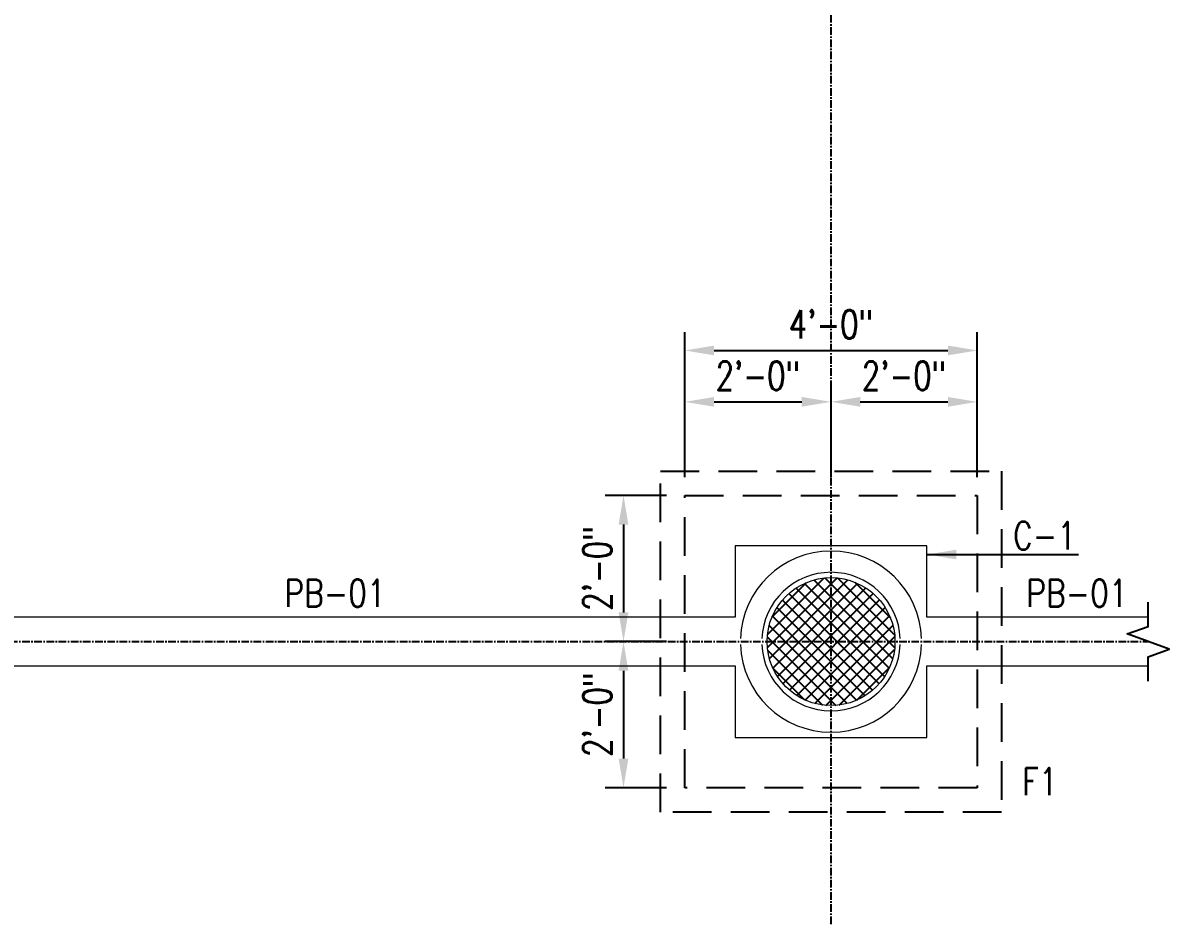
# Model space of a CAD drawing. Header units: inches. Extents: x 295786 to 300745, y 68261 to 70432.
# Drawn here: x 299175.5 to 299363.6, y 69142 to 69290 of the extents above; entities that cross this region are included whole.
import ezdxf

# ---------------------------------------------------------------- set-up
doc = ezdxf.new("R2010")
doc.units = ezdxf.units.IN
doc.header["$MEASUREMENT"] = 0
doc.linetypes.add('CENTER', pattern=[2, 1.25, -0.25, 0.25, -0.25])
doc.linetypes.add('HIDDEN', pattern=[9.525, 6.35, -3.175])
for name, color, linetype in [('A-TYP-BEAM', 3, 'Continuous'), ('A-TYP-BEAM TEXT', 2, 'Continuous'), ('A-TYP-DIM', 1, 'Continuous'), ('arch-elevation-1', 2, 'Continuous'), ('arch-elevation-2', 52, 'Continuous'), ('FOOTING', 4, 'Continuous'), ('GRID', 8, 'Continuous'), ('LAYER5', 5, 'Continuous')]:
    doc.layers.add(name, color=color, linetype=linetype)
doc.styles.add('rizwan', font='romans.shx', dxfattribs={"width": 0.75})
doc.styles.add('STYLE4', font='romans.shx')
doc.dimstyles.new('STYLE-64', dxfattribs={"dimscale": 64, "dimtxt": 0.09375, "dimasz": 0.09375, "dimexe": 0.0625, "dimexo": 0.0625, "dimgap": 0.03125, "dimtad": 1, "dimzin": 3, "dimdsep": 46, "dimlunit": 4, "dimtxsty": 'rizwan', "dimcen": 0.125, "dimdle": 4, "dimclrd": 1, "dimclre": 1, "dimclrt": 2, "dimadec": 0, "dimazin": 0, "dimtfac": 0.5, "dimtix": 1, "dimtmove": 2, "dimatfit": 3, "dimfxl": 0, "dimfrac": 1, "dimtolj": 1, "dimtzin": 3, "dimarcsym": 0})

# ---------------------------------------------------------------- blocks, each defined once
blk = doc.blocks.new('*D155')
at = {"layer": 'A-TYP-DIM', "color": 1, "lineweight": -2, "ltscale": 1.5, "transparency": 16777216}
for p, q in [((299284.14, 69215.41), (299284.14, 69230.77)), ((299308.14, 69215.41), (299308.14, 69230.77)), ((299288.94, 69227.77), (299303.34, 69227.77))]:
    blk.add_line(p, q, dxfattribs=at)
at = {"layer": 'A-TYP-DIM', "color": 1, "ltscale": 1.5, "transparency": 16777216}
for points in [[(299288.94, 69228.57), (299288.94, 69226.97), (299284.14, 69227.77)], [(299303.34, 69228.57), (299303.34, 69226.97), (299308.14, 69227.77)]]:
    blk.add_solid(points, dxfattribs=at)
at = {"layer": 'Defpoints', "color": 0, "ltscale": 1.5, "transparency": 16777216}
for p in [(299308.14, 69227.77), (299284.14, 69212.41), (299308.14, 69212.41)]:
    blk.add_point(p, dxfattribs=at)
at = {"layer": 'A-TYP-DIM', "color": 2, "ltscale": 1.5, "transparency": 16777216, "insert": (299296.14, 69232.06), "char_height": 4.688, "attachment_point": 5, "style": 'rizwan'}
blk.add_mtext('\\A1;2\'-0"', dxfattribs=at)
blk = doc.blocks.new('*D156')
at = {"layer": 'A-TYP-DIM', "color": 1, "lineweight": -2, "ltscale": 1.5, "transparency": 16777216}
for p, q in [((299308.14, 69215.41), (299308.14, 69230.77)), ((299332.14, 69215.41), (299332.14, 69230.77)), ((299312.94, 69227.77), (299327.34, 69227.77))]:
    blk.add_line(p, q, dxfattribs=at)
at = {"layer": 'A-TYP-DIM', "color": 1, "ltscale": 1.5, "transparency": 16777216}
for points in [[(299312.94, 69228.57), (299312.94, 69226.97), (299308.14, 69227.77)], [(299327.34, 69228.57), (299327.34, 69226.97), (299332.14, 69227.77)]]:
    blk.add_solid(points, dxfattribs=at)
at = {"layer": 'Defpoints', "color": 0, "ltscale": 1.5, "transparency": 16777216}
for p in [(299332.14, 69227.77), (299308.14, 69212.41), (299332.14, 69212.41)]:
    blk.add_point(p, dxfattribs=at)
at = {"layer": 'A-TYP-DIM', "color": 2, "ltscale": 1.5, "transparency": 16777216, "insert": (299320.14, 69232.06), "char_height": 4.688, "attachment_point": 5, "style": 'rizwan'}
blk.add_mtext('\\A1;2\'-0"', dxfattribs=at)
blk = doc.blocks.new('*D157')
at = {"layer": 'A-TYP-DIM', "color": 1, "lineweight": -2, "ltscale": 1.5, "transparency": 16777216}
for p, q in [((299284.14, 69215.41), (299284.14, 69239.21)), ((299332.14, 69215.41), (299332.14, 69239.21)), ((299288.94, 69236.21), (299327.34, 69236.21))]:
    blk.add_line(p, q, dxfattribs=at)
at = {"layer": 'A-TYP-DIM', "color": 1, "ltscale": 1.5, "transparency": 16777216}
for points in [[(299288.94, 69237.01), (299288.94, 69235.41), (299284.14, 69236.21)], [(299327.34, 69237.01), (299327.34, 69235.41), (299332.14, 69236.21)]]:
    blk.add_solid(points, dxfattribs=at)
at = {"layer": 'Defpoints', "color": 0, "ltscale": 1.5, "transparency": 16777216}
for p in [(299332.14, 69236.21), (299284.14, 69212.41), (299332.14, 69212.41)]:
    blk.add_point(p, dxfattribs=at)
at = {"layer": 'A-TYP-DIM', "color": 2, "ltscale": 1.5, "transparency": 16777216, "insert": (299308.14, 69240.5), "char_height": 4.688, "attachment_point": 5, "style": 'rizwan'}
blk.add_mtext('\\A1;4\'-0"', dxfattribs=at)
blk = doc.blocks.new('*D158')
at = {"layer": 'A-TYP-DIM', "color": 1, "lineweight": -2, "ltscale": 1.5, "transparency": 16777216}
for p, q in [((299281.14, 69212.41), (299271.07, 69212.41)), ((299274.07, 69207.61), (299274.07, 69193.21)), ((299281.14, 69188.41), (299271.07, 69188.41))]:
    blk.add_line(p, q, dxfattribs=at)
at = {"layer": 'A-TYP-DIM', "color": 1, "ltscale": 1.5, "transparency": 16777216}
for points in [[(299273.27, 69207.61), (299274.87, 69207.61), (299274.07, 69212.41)], [(299273.27, 69193.21), (299274.87, 69193.21), (299274.07, 69188.41)]]:
    blk.add_solid(points, dxfattribs=at)
at = {"layer": 'Defpoints', "color": 0, "ltscale": 1.5, "transparency": 16777216}
for p in [(299284.14, 69212.41), (299274.07, 69188.41), (299284.14, 69188.41)]:
    blk.add_point(p, dxfattribs=at)
at = {"layer": 'A-TYP-DIM', "color": 2, "ltscale": 1.5, "transparency": 16777216, "insert": (299269.78, 69200.41), "char_height": 4.688, "attachment_point": 5, "rotation": 90, "style": 'rizwan'}
blk.add_mtext('\\A1;2\'-0"', dxfattribs=at)
blk = doc.blocks.new('*D159')
at = {"layer": 'A-TYP-DIM', "color": 1, "lineweight": -2, "ltscale": 1.5, "transparency": 16777216}
for p, q in [((299281.14, 69188.41), (299271.07, 69188.41)), ((299274.07, 69183.61), (299274.07, 69169.21)), ((299281.14, 69164.41), (299271.07, 69164.41))]:
    blk.add_line(p, q, dxfattribs=at)
at = {"layer": 'A-TYP-DIM', "color": 1, "ltscale": 1.5, "transparency": 16777216}
for points in [[(299273.27, 69183.61), (299274.87, 69183.61), (299274.07, 69188.41)], [(299273.27, 69169.21), (299274.87, 69169.21), (299274.07, 69164.41)]]:
    blk.add_solid(points, dxfattribs=at)
at = {"layer": 'Defpoints', "color": 0, "ltscale": 1.5, "transparency": 16777216}
for p in [(299284.14, 69188.41), (299274.07, 69164.41), (299284.14, 69164.41)]:
    blk.add_point(p, dxfattribs=at)
at = {"layer": 'A-TYP-DIM', "color": 2, "ltscale": 1.5, "transparency": 16777216, "insert": (299269.78, 69176.41), "char_height": 4.688, "attachment_point": 5, "rotation": 90, "style": 'rizwan'}
blk.add_mtext('\\A1;2\'-0"', dxfattribs=at)

msp = doc.modelspace()

# ---------------------------------------------------------------- hatches: boundary and pattern name
at = {"layer": 'arch-elevation-1'}
h = msp.add_hatch(dxfattribs=at)
h.set_pattern_fill('ANSI37', color=1, scale=12, style=0)
h.set_pattern_definition([(135, (1015268.5801, -300334.0296), (1.0606601718, 1.0606601718), []), (45, (1015268.5801, -300334.0296), (1.0606601718, -1.0606601718), [])])
edge = h.paths.add_edge_path()
edge.add_arc((299308.14307087, 69188.40527504), 10.5, 180, 540, ccw=False)

# ---------------------------------------------------------------- linework, layer by layer
at = {"layer": 'A-TYP-BEAM', "color": 1, "linetype": 'Continuous'}
msp.add_lwpolyline([(299360.20542653, 69181.90527504), (299360.20542653, 69185.90527504), (299363.6397733, 69187.15527504), (299356.77107976, 69189.65527504), (299360.20542653, 69190.90527504), (299360.20542653, 69194.90527504)], dxfattribs=at)
at = {"layer": 'arch-elevation-2', "lineweight": 0}
msp.add_lwpolyline([(299360.20542653, 69192.40527504), (299323.89307087, 69192.40527504), (299323.89307087, 69204.15527504), (299292.39307087, 69204.15527504), (299292.39307087, 69192.40527504), (299143.89307087, 69192.40527504), (299143.89307087, 69204.15527503), (299112.39307087, 69204.15527503), (299112.39307087, 69172.65527503), (299143.89307087, 69172.65527503), (299143.89307087, 69184.40527504), (299292.39307087, 69184.40527504), (299292.39307087, 69172.65527504), (299323.89307087, 69172.65527504), (299323.89307087, 69184.40527504), (299360.20542653, 69184.40527504)], dxfattribs=at)
for radius, start, end in [(14.875, 1.9262714072, 178.0737285928), (11.375, 2.5193075206, 177.4806924794), (14.875, 181.9262714105, 358.0737285895), (11.375, 182.5193075206, 357.4806924794)]:
    msp.add_arc((299308.14307087, 69188.40527504), radius, start, end, dxfattribs=at)
at = {"layer": 'FOOTING', "color": 1, "linetype": 'HIDDEN'}
for points in [[(299280.14307088, 69216.40527503), (299336.14307087, 69216.40527503), (299336.14307087, 69160.40527504), (299280.14307088, 69160.40527504)], [(299284.14307088, 69212.40527503), (299332.14307087, 69212.40527503), (299332.14307087, 69164.40527504), (299284.14307088, 69164.40527504)]]:
    msp.add_lwpolyline(points, close=True, dxfattribs=at)
at = {"layer": 'GRID', "linetype": 'CENTER'}
for p, q in [((299308.14307086, 69142.02855427), (299308.14307087, 69551.1496211)), ((298709.33118035, 69188.40527504), (299360.20542653, 69188.40527504))]:
    msp.add_line(p, q, dxfattribs=at)
at = {"layer": 'LAYER5', "lineweight": 0}
msp.add_circle((299308.14307087, 69188.40527504), 10.5, dxfattribs=at)

# ---------------------------------------------------------------- texts
at = {"layer": 'A-TYP-BEAM TEXT', "style": 'STYLE4', "width": 0.8}
for s, p in [('C-1', (299338.01472676, 69203.55402715)), ('PB-01', (299218.38051918, 69194.10725412)), ('PB-01', (299340.18080464, 69194.10725412)), ('F1', (299339.47970322, 69163.17228876))]:
    msp.add_text(s, height=4.5, dxfattribs=at).set_placement(p)

# ---------------------------------------------------------------- dimensions: what is measured, and where the dimension line sits
at = {"layer": 'A-TYP-DIM', "ltscale": 1.5}
for base, p1, p2, picture, middle in [((299332.14307087, 69236.20948736), (299284.14307088, 69212.40527503), (299332.14307087, 69212.40527503), '*D157', (299308.14307087, 69240.49966593)), ((299308.14307087, 69227.76510433), (299284.14307088, 69212.40527503), (299308.14307087, 69212.40527503), '*D155', (299296.14307088, 69232.0552829)), ((299332.14307087, 69227.76510433), (299308.14307087, 69212.40527503), (299332.14307087, 69212.40527503), '*D156', (299320.14307087, 69232.0552829))]:
    dim = msp.add_linear_dim(base=base, p1=p1, p2=p2, dimstyle='STYLE-64', override={"dimscale": 48, "dimtxt": 0.097656, "dimasz": 0.1, "dimtmove": 0, "dimatfit": 2}, dxfattribs=at)
    dim.commit()
    dim.dimension.update_dxf_attribs({"geometry": picture, "text_midpoint": middle})
for base, p1, p2, picture, middle in [((299274.0723065, 69188.40527504), (299284.14307088, 69212.40527503), (299284.14307088, 69188.40527504), '*D158', (299269.78212793, 69200.40527503)), ((299274.0723065, 69164.40527504), (299284.14307088, 69188.40527504), (299284.14307088, 69164.40527504), '*D159', (299269.78212793, 69176.40527504))]:
    dim = msp.add_linear_dim(base=base, p1=p1, p2=p2, angle=90, dimstyle='STYLE-64', override={"dimscale": 48, "dimtxt": 0.097656, "dimasz": 0.1, "dimtmove": 0, "dimatfit": 2}, dxfattribs=at)
    dim.commit()
    dim.dimension.update_dxf_attribs({"geometry": picture, "text_midpoint": middle})

# ---------------------------------------------------------------- leaders
msp.add_leader([(299323.89307087, 69202.70348327), (299348.77010243, 69202.70348327)], dimstyle='STYLE-64', override={"dimscale": 48, "dimtxt": 0.097656, "dimasz": 0.1, "dimtmove": 0, "dimatfit": 2}, dxfattribs=at)

doc.saveas('drawing.dxf')
